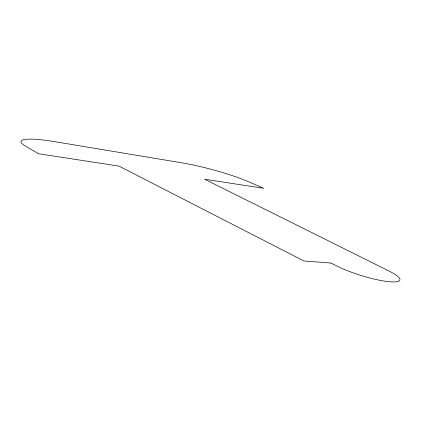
<?xml version="1.0" encoding="UTF-8"?>
<svg xmlns="http://www.w3.org/2000/svg" width="421" height="421" viewBox="0 0 421 421"><rect width="100%" height="100%" fill="white"/><g stroke="black" fill="none" stroke-linecap="round" stroke-linejoin="round"><path stroke-width="0.63" d="M330.927 263.057L303.941 260.988L118.954 166.09L38.632 153.765L25.997 146.445A59.529 8.567 13.6 0 1 54.951 141.698L181.804 162.822A51.42 6.757 15 0 1 248.232 181.593L263.683 188.298L204.606 179.235L388.915 270.971A38.39 7.168 17.2 0 1 389.557 281.744A38.39 7.168 17.2 0 1 337.653 266.393L330.927 263.057"/></g></svg>
